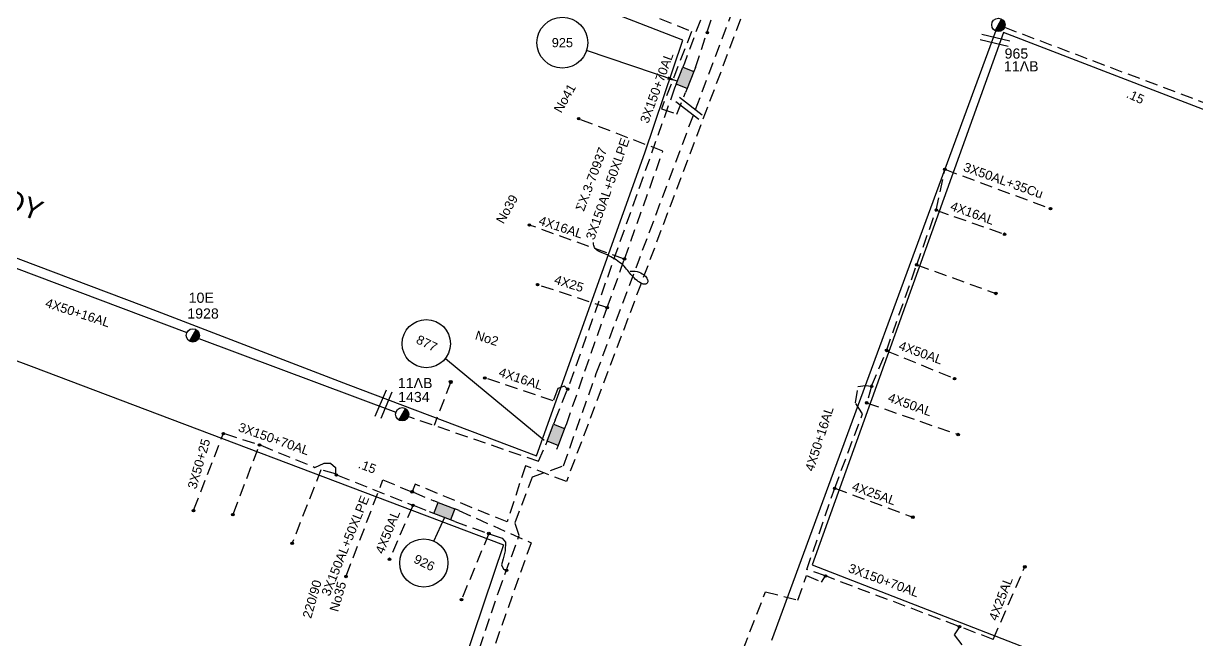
# Model space of a CAD drawing. Header units: millimetres. Extents: x -2238 to -1136, y 747 to 1272.
# Drawn here: x -1492.4 to -1373.8, y 1028.7 to 1091.1 of the extents above; entities that cross this region are included whole.
import ezdxf

# ---------------------------------------------------------------- set-up
doc = ezdxf.new("R2010")
doc.units = ezdxf.units.MM
doc.linetypes.add('DASHED', pattern=[19.05, 12.7, -6.35])
for name, color, linetype in [('Link Box 4 Διευθύνσεων', 7, 'Continuous'), ('Άγνωστα', 7, 'Continuous'), ('Γυμνά εναέρια ΧΤ (3Φ)   3x50+35CU', 7, 'Continuous'), ('Γυμνά εναέρια ΧΤ και ΦΟΠ (3Φ)   4x50+16AL', 7, 'Continuous'), ('Επιγραφές - Σχήματα', 7, 'Continuous'), ('Καλώδια ΧΤ   3x150+50AL', 7, 'DASHED'), ('Καλώδια ΧΤ   3x150AL+50XLPE', 7, 'DASHED'), ('Στύλος ΦΜ', 7, 'Continuous'), ('Στύλος ΦΜ @ 1', 7, 'Continuous'), ('Συνδέσεις', 7, 'Continuous'), ('Τομή', 7, 'Continuous'), ('Υπόβαθρο ΔΕΗ', 7, 'Continuous'), ('Υπόγεια Καλώδια Δικτύου ΧΤ   .075', 7, 'DASHED'), ('Υπόγεια Καλώδια Δικτύου ΧΤ   .15', 7, 'DASHED'), ('Υπόγεια καλώδια Δικτύου ΧΤ και Παρ. ΧΤ - 3X150+70 AL', 7, 'DASHED'), ('Υπόγεια καλώδια Παροχών ΧΤ   4x16AL', 7, 'DASHED'), ('Υπόγεια καλώδια Παροχών ΧΤ   4x25', 7, 'DASHED'), ('Υπόγεια καλώδια Παροχών ΧΤ   4x50AL', 7, 'DASHED')]:
    doc.layers.add(name, color=color, linetype=linetype)
doc.styles.get("Standard").update_dxf_attribs({"font": 'ARIAL.TTF'})
doc.linetypes.add('SYN_LINE', pattern='A,0.5,-0.0001,["/\\/\\/\\/",Standard,S=0.1,R=0,X=0,Y=-0.05],-0.25', length=0.7501)
doc.dimstyles.new('ISO-25', dxfattribs={"dimtxt": 2.5, "dimasz": 2.5, "dimexe": 1.25, "dimexo": 0.625, "dimtad": 1, "dimtxsty": 'Standard', "dimcen": 2.5, "dimadec": 0, "dimazin": 0, "dimtfac": 1, "dimtmove": 0, "dimatfit": 3, "dimfxl": 1, "dimarcsym": 0})

# ---------------------------------------------------------------- blocks, each defined once
blk = doc.blocks.new('ΥΠΑΡΧΩΝ ΤΣΙΜΕΝΤΕΝΙΟΣ ΣΤΥΛΟΣ')
at = {"layer": 'Στύλος ΦΜ'}
blk.add_hatch(color=256, dxfattribs=at).paths.add_polyline_path([(-1.29, -2.28, 0.574793), (2.62, 0, 0.268822), (1.3, 2.27)])
blk.add_line((-1.29, -2.28), (1.3, 2.27), dxfattribs=at)
blk.add_circle((0, 0), 2.62, dxfattribs=at)
at = {"layer": 'Στύλος ΦΜ', "flags": 4}
for tag, p in [('ΑΡΙΘΜΟΣ', (-4.68, 8.05)), ('ΤΥΠΟΣ', (-4.91, 3.03))]:
    blk.add_attdef(tag, p, '', height=4, dxfattribs=at)
blk = doc.blocks.new('LINK BOX 4 ΑΝΑΧΩΡΗΣΕΩΝ')
at = {"layer": 'Link Box 4 Διευθύνσεων', "ltscale": 40}
blk.add_hatch(color=256, dxfattribs=at).paths.add_polyline_path([(-3.54, 0), (-3.54, -4.67), (3.54, -4.67), (3.54, 0)])
for p, q in [((-3.54, 0), (-5.33, 0)), ((5.33, 0), (3.54, 0)), ((-3.54, -4.67), (-5.33, -4.67)), ((5.33, -4.67), (3.54, -4.67))]:
    blk.add_line(p, q, dxfattribs=at)
blk.add_lwpolyline([(-3.54, -4.67), (-3.54, 0), (3.54, 0), (3.54, -4.67)], close=True, dxfattribs=at)
blk = doc.blocks.new('ΤΟΜΗ')
at = {"layer": 'Τομή', "ltscale": 40}
for p, q in [((-5.68, 0), (5.68, 0)), ((5.68, -2.33), (-5.68, -2.33))]:
    blk.add_line(p, q, dxfattribs=at)
blk = doc.blocks.new('_ΣΥΝΔΕΣΗ')
at = {"layer": 'Συνδέσεις', "linetype": 'SYN_LINE', "ltscale": 40}
blk.add_hatch(color=256, dxfattribs=at).paths.add_polyline_path([(0.5, -0.01, 1), (-0.5, -0.01, 1)])
at = {"layer": 'Συνδέσεις'}
blk.add_circle((0, -0.01), 0.5, dxfattribs=at)

msp = doc.modelspace()

# ---------------------------------------------------------------- linework, layer by layer
at = {"layer": 'Άγνωστα', "color": 87, "linetype": 'DASHED', "ltscale": 0.1}
msp.add_line((-1449.21, 1054.78), (-1450.9, 1050.39), dxfattribs=at)
at = {"layer": 'Άγνωστα', "color": 85, "linetype": 'DASHED', "ltscale": 0.1}
msp.add_lwpolyline([(-1424.46, 1086.62), (-1421.08, 1096.79), (-1420.26, 1097.15), (-1418.97, 1101.07)], dxfattribs=at)
at = {"layer": 'Άγνωστα', "color": 87, "linetype": 'DASHED', "ltscale": 0.1}
for points in [[(-1426.57, 1084.52), (-1437.39, 1054.06)], [(-1437.52, 1050.49), (-1433.39, 1062.31), (-1431.64, 1067.23), (-1427.75, 1078.15), (-1436.27, 1081.41)], [(-1454.13, 1051.51), (-1440.33, 1046.75), (-1439.64, 1048.38)]]:
    msp.add_lwpolyline(points, dxfattribs=at)
at = {"layer": 'Άγνωστα', "color": 6, "linetype": 'DASHED', "ltscale": 0.1}
for points in [[(-1406.63, 1054.35), (-1405.13, 1057.95), (-1402.07, 1066.64), (-1400.1, 1072.17), (-1399.22, 1076.31)], [(-1402.07, 1066.64), (-1394.07, 1063.75)]]:
    msp.add_lwpolyline(points, dxfattribs=at)
at = {"layer": 'Άγνωστα', "color": 1, "linetype": 'DASHED', "lineweight": -2, "ltscale": 0.1}
for points in [[(-1475.2, 1041.88), (-1472.26, 1049.43)], [(-1471.2, 1041.46), (-1468.56, 1048.41)], [(-1460.86, 1045.47), (-1462.35, 1045.89), (-1465.22, 1038.57)]]:
    msp.add_lwpolyline(points, dxfattribs=at)
at = {"layer": 'Άγνωστα', "color": 1, "linetype": 'DASHED', "ltscale": 0.1}
for points in [[(-1448.81, 1040.65), (-1444.02, 1038.96), (-1443.67, 1038.55), (-1443.71, 1037.7), (-1443.9, 1036.87), (-1444.09, 1036.26), (-1443.88, 1035.83), (-1443.58, 1035.72)], [(-1445.36, 1039.45), (-1448.13, 1032.74)]]:
    msp.add_lwpolyline(points, dxfattribs=at)
at = {"layer": 'Γυμνά εναέρια ΧΤ (3Φ)   3x50+35CU', "color": 6, "linetype": 'DASHED', "ltscale": 0.1}
msp.add_lwpolyline([(-1399.22, 1076.31), (-1388.54, 1072.33)], dxfattribs=at)
at = {"layer": 'Γυμνά εναέρια ΧΤ και ΦΟΠ (3Φ)   4x50+16AL', "color": 5, "ltscale": 0.1}
msp.add_lwpolyline([(-1416.72, 1028.65), (-1394.04, 1090.41)], dxfattribs=at)
at = {"layer": 'Γυμνά εναέρια ΧΤ και ΦΟΠ (3Φ)   4x50+16AL', "color": 27, "lineweight": -2, "ltscale": 0.1}
for points in [[(-1495.55, 1067.19), (-1475.9, 1059.8)], [(-1474.71, 1059.19), (-1454.76, 1051.74)]]:
    msp.add_lwpolyline(points, dxfattribs=at)
at = {"layer": 'Επιγραφές - Σχήματα', "ltscale": 0.1}
msp.add_lwpolyline([(-1431.05, 1066), (-1430.79, 1066), (-1430.56, 1065.99), (-1430.35, 1065.95), (-1430.16, 1065.89), (-1429.99, 1065.82), (-1429.84, 1065.74), (-1429.72, 1065.66), (-1429.61, 1065.57), (-1429.51, 1065.48), (-1429.44, 1065.39), (-1429.38, 1065.3), (-1429.33, 1065.22), (-1429.3, 1065.13), (-1429.28, 1065.05), (-1429.27, 1064.98), (-1429.28, 1064.91), (-1429.3, 1064.85), (-1429.33, 1064.79), (-1429.38, 1064.75), (-1429.43, 1064.71), (-1429.49, 1064.68), (-1429.57, 1064.67), (-1429.66, 1064.68), (-1429.76, 1064.7), (-1429.87, 1064.74), (-1429.99, 1064.8), (-1430.11, 1064.87), (-1430.24, 1064.96), (-1430.37, 1065.06), (-1430.51, 1065.17), (-1430.63, 1065.28), (-1430.76, 1065.41), (-1430.87, 1065.53), (-1430.98, 1065.66), (-1431.09, 1065.8), (-1431.2, 1065.94), (-1431.31, 1066.07), (-1431.43, 1066.21), (-1431.55, 1066.35), (-1431.68, 1066.49), (-1431.82, 1066.63), (-1431.98, 1066.76), (-1432.14, 1066.89), (-1432.31, 1067.02), (-1432.48, 1067.14), (-1432.66, 1067.26), (-1432.84, 1067.36), (-1433.03, 1067.46), (-1433.21, 1067.56), (-1433.39, 1067.64), (-1433.57, 1067.72), (-1433.74, 1067.79), (-1433.9, 1067.86), (-1434.05, 1067.93), (-1434.19, 1068), (-1434.32, 1068.06), (-1434.43, 1068.13), (-1434.52, 1068.21), (-1434.6, 1068.29), (-1434.67, 1068.38), (-1434.72, 1068.48), (-1434.75, 1068.6), (-1434.77, 1068.74), (-1434.77, 1068.9)], dxfattribs=at)
at = {"layer": 'Επιγραφές - Σχήματα', "lineweight": -2, "ltscale": 0.1}
for points in [[(-1449.75, 1057.17), (-1439.76, 1048.88)], [(-1449.84, 1041.05), (-1450.95, 1038.64)]]:
    msp.add_lwpolyline(points, dxfattribs=at)
at = {"layer": 'Επιγραφές - Σχήματα', "ltscale": 0.1}
for centre, radius in [((-1437.92, 1089.13), 2.57), ((-1451.69, 1058.66), 2.44), ((-1451.94, 1036.46), 2.44)]:
    msp.add_circle(centre, radius, dxfattribs=at)
at = {"layer": 'Καλώδια ΧΤ   3x150+50AL', "color": 6, "linetype": 'DASHED', "ltscale": 0.1}
msp.add_lwpolyline([(-1397.74, 1030.01), (-1398.28, 1029.18), (-1397.36, 1027.96), (-1396.62, 1027.35), (-1351.98, 1009.68), (-1350.36, 1013.61), (-1342.6, 1010.93), (-1343.32, 1009.07), (-1345.06, 1004.6), (-1324.4, 996.72), (-1321.82, 1003.12)], dxfattribs=at)
at = {"layer": 'Καλώδια ΧΤ   3x150AL+50XLPE', "color": 30, "linetype": 'DASHED', "lineweight": -2, "ltscale": 0.1}
msp.add_lwpolyline([(-1471.38, 1107.53), (-1470.93, 1108.27), (-1447.53, 1099.4), (-1424.85, 1090.27), (-1427.89, 1082.45), (-1426.35, 1081.9), (-1425.45, 1084.08)], dxfattribs=at)
at = {"layer": 'Καλώδια ΧΤ   3x150AL+50XLPE', "color": 173, "linetype": 'DASHED', "ltscale": 0.1}
msp.add_lwpolyline([(-1438.18, 1107.63), (-1439.74, 1103.18), (-1418.55, 1095.07), (-1437.51, 1044.7), (-1441.65, 1046.3), (-1443.52, 1040.61), (-1452.81, 1044.42), (-1452.81, 1044.42), (-1452.81, 1044.42), (-1453.07, 1043.77)], dxfattribs=at)
at = {"layer": 'Καλώδια ΧΤ   3x150AL+50XLPE', "color": 85, "linetype": 'DASHED', "ltscale": 0.1}
msp.add_lwpolyline([(-1439.96, 1108.27), (-1442.12, 1102.42), (-1422.64, 1094.98), (-1425.57, 1087.06)], dxfattribs=at)
at = {"layer": 'Καλώδια ΧΤ   3x150AL+50XLPE', "color": 173, "linetype": 'DASHED', "lineweight": -2, "ltscale": 0.1}
for points in [[(-1459.77, 1035.21), (-1456.08, 1044.87), (-1453.24, 1043.7)], [(-1453, 1043.61), (-1450.93, 1042.75)]]:
    msp.add_lwpolyline(points, dxfattribs=at)
at = {"layer": 'Καλώδια ΧΤ   3x150AL+50XLPE', "color": 27, "linetype": 'DASHED', "lineweight": -2, "ltscale": 0.1}
msp.add_lwpolyline([(-1448.38, 1041.76), (-1441.09, 1038.5), (-1446.84, 1022.24), (-1450.93, 1009.27), (-1458.88, 985.99), (-1442.56, 979.83), (-1429.56, 974.68), (-1424.9, 972.89), (-1425.82, 970.08)], dxfattribs=at)
at = {"layer": 'Υπόβαθρο ΔΕΗ', "lineweight": -2, "ltscale": 0.1}
for points in [[(-1517.75, 1124.2), (-1533.95, 1082.75), (-1511.18, 1074.12), (-1480.23, 1062.47), (-1459.64, 1054.54), (-1440.53, 1047.3), (-1429.57, 1077.97), (-1425.72, 1089.39), (-1463.22, 1103.97), (-1490.62, 1113.71), (-1510.85, 1121.69), (-1517.75, 1124.2)], [(-1537.77, 1016.56), (-1531.42, 1034.57), (-1544.49, 1054.84), (-1537.61, 1073.51), (-1491.66, 1056.38), (-1443.87, 1038.29), (-1461.2, 986.85), (-1537.29, 1016.03), (-1537.71, 1016.21), (-1537.75, 1016.37), (-1537.77, 1016.56)]]:
    msp.add_lwpolyline(points, dxfattribs=at)
at = {"layer": 'Υπόβαθρο ΔΕΗ', "ltscale": 0.1}
msp.add_lwpolyline([(-1352.03, 1012.71), (-1331.83, 1066.48), (-1393.29, 1090.16), (-1412.65, 1036.26), (-1352.03, 1012.71)], dxfattribs=at)
at = {"layer": 'Υπόγεια Καλώδια Δικτύου ΧΤ   .075', "color": 1, "linetype": 'DASHED', "ltscale": 0.1}
msp.add_lwpolyline([(-1457, 994.58), (-1457.14, 995.34), (-1452.28, 1009.46), (-1446.93, 1026.01), (-1444.39, 1033.51), (-1442.28, 1039.25), (-1442.71, 1040.54), (-1440.93, 1045.19), (-1437.81, 1046.3), (-1434.49, 1055.63), (-1419.79, 1094.76), (-1440.62, 1102.89), (-1438.77, 1107.85)], dxfattribs=at)
at = {"layer": 'Υπόγεια Καλώδια Δικτύου ΧΤ   .15', "color": 30, "linetype": 'DASHED', "ltscale": 0.1}
msp.add_lwpolyline([(-1393.18, 1090.69), (-1362.02, 1078.9)], dxfattribs=at)
at = {"layer": 'Υπόγεια Καλώδια Δικτύου ΧΤ   .15', "color": 1, "linetype": 'DASHED', "lineweight": -2, "ltscale": 0.1}
for points in [[(-1460.66, 1045.36), (-1453.15, 1042.35)], [(-1452.92, 1042.26), (-1451.36, 1041.64)]]:
    msp.add_lwpolyline(points, dxfattribs=at)
at = {"layer": 'Υπόγεια καλώδια Δικτύου ΧΤ και Παρ. ΧΤ - 3X150+70 AL', "color": 6, "linetype": 'DASHED', "ltscale": 0.1}
for points in [[(-1394.33, 1028.72), (-1411.29, 1035.14), (-1413.18, 1035.81), (-1410.37, 1044.02), (-1407.55, 1051.54), (-1408.25, 1052.67), (-1408.02, 1054.33), (-1407.25, 1054.44), (-1406.63, 1054.35)], [(-1420.32, 1025.94), (-1417.37, 1033.53), (-1414.09, 1032.71), (-1413.21, 1035.2), (-1411.72, 1034.53), (-1411.29, 1035.14)]]:
    msp.add_lwpolyline(points, dxfattribs=at)
at = {"layer": 'Υπόγεια καλώδια Δικτύου ΧΤ και Παρ. ΧΤ - 3X150+70 AL', "color": 1, "linetype": 'DASHED', "lineweight": -2, "ltscale": 0.1}
for points in [[(-1472.09, 1049.55), (-1468.68, 1048.45)], [(-1468.44, 1048.37), (-1462.97, 1046.14), (-1462.03, 1046.56), (-1461.39, 1046.56), (-1460.86, 1046.12), (-1460.86, 1045.77), (-1460.86, 1045.47)]]:
    msp.add_lwpolyline(points, dxfattribs=at)
at = {"layer": 'Υπόγεια καλώδια Παροχών ΧΤ   4x16AL', "color": 6, "linetype": 'DASHED', "ltscale": 0.1}
msp.add_lwpolyline([(-1400.1, 1072.17), (-1393.18, 1069.74)], dxfattribs=at)
at = {"layer": 'Υπόγεια καλώδια Παροχών ΧΤ   4x16AL', "color": 85, "linetype": 'DASHED', "ltscale": 0.1}
msp.add_lwpolyline([(-1431.64, 1067.23), (-1441.26, 1070.67)], dxfattribs=at)
at = {"layer": 'Υπόγεια καλώδια Παροχών ΧΤ   4x16AL', "color": 87, "linetype": 'DASHED', "ltscale": 0.1}
msp.add_lwpolyline([(-1438.64, 1050.93), (-1437.39, 1054.06), (-1437.72, 1054.36), (-1438.38, 1054.12), (-1438.85, 1052.86), (-1445.76, 1055.19)], dxfattribs=at)
at = {"layer": 'Υπόγεια καλώδια Παροχών ΧΤ   4x25', "color": 85, "linetype": 'DASHED', "ltscale": 0.1}
msp.add_lwpolyline([(-1433.39, 1062.31), (-1440.43, 1064.63)], dxfattribs=at)
at = {"layer": 'Υπόγεια καλώδια Παροχών ΧΤ   4x25', "color": 6, "linetype": 'DASHED', "ltscale": 0.1}
for points in [[(-1410.37, 1044.02), (-1402.46, 1041.1)], [(-1394.33, 1028.72), (-1391.13, 1036.07)]]:
    msp.add_lwpolyline(points, dxfattribs=at)
at = {"layer": 'Υπόγεια καλώδια Παροχών ΧΤ   4x50AL', "color": 6, "linetype": 'DASHED', "ltscale": 0.1}
for points in [[(-1405.13, 1057.95), (-1398.24, 1055.12)], [(-1406.63, 1054.35), (-1407.14, 1052.67), (-1397.87, 1049.46)]]:
    msp.add_lwpolyline(points, dxfattribs=at)
at = {"layer": 'Υπόγεια καλώδια Παροχών ΧΤ   4x50AL', "color": 1, "linetype": 'DASHED', "lineweight": -2, "ltscale": 0.1}
msp.add_lwpolyline([(-1453.09, 1042.18), (-1455.41, 1036.85)], dxfattribs=at)

# ---------------------------------------------------------------- block references
at = {"layer": 'Link Box 4 Διευθύνσεων', "ltscale": 0.1}
for p, xscale, yscale, zscale, rotation in [((-1426.07, 1085.79), 0.2565857821763738, 0.2565857821763738, 0.2565857821763738, 68.60580254677534), ((-1439.14, 1049.65), 0.2565857821763738, 0.2565857821763738, 0.2565857821763738, 68.60580254677534), ((-1449.65, 1042.26), 0.2565857821763807, 0.2565857821763807, 0.2565857821763807, 338.8018678791198)]:
    msp.add_blockref('LINK BOX 4 ΑΝΑΧΩΡΗΣΕΩΝ', p, dxfattribs=dict(at, xscale=xscale, yscale=yscale, zscale=zscale, rotation=rotation))
at = {"layer": 'Άγνωστα', "ltscale": 0.1, "xscale": 0.2565857821764941, "yscale": 0.2565857821764941, "zscale": 0.2565857821764941}
for p in [(-1472.22, 1049.55), (-1475.24, 1041.76)]:
    msp.add_blockref('_ΣΥΝΔΕΣΗ', p, dxfattribs=at)
at = {"layer": 'Καλώδια ΧΤ   3x150AL+50XLPE', "linetype": 'DASHED', "ltscale": 0.1, "xscale": 0.2565857821764941, "yscale": 0.2565857821764941, "zscale": 0.2565857821764941}
msp.add_blockref('_ΣΥΝΔΕΣΗ', (-1459.81, 1035.09), dxfattribs=at)
at = {"layer": 'Στύλος ΦΜ @ 1', "ltscale": 0.1}
ref = msp.add_blockref('ΥΠΑΡΧΩΝ ΤΣΙΜΕΝΤΕΝΙΟΣ ΣΤΥΛΟΣ', (-1393.81, 1090.93), dxfattribs=dict(at, xscale=0.2565857821764941, yscale=0.2565857821764941, zscale=0.2565857821764941))
ref.add_attrib('ΤΥΠΟΣ', '11ΛB', (-1393.25, 1086.23), dxfattribs={"layer": 'Στύλος ΦΜ', "height": 1.026, "flags": 4})
ref.add_attrib('ΑΡΙΘΜΟΣ', '965', (-1393.18, 1087.52), dxfattribs={"layer": 'Στύλος ΦΜ', "height": 1.026, "flags": 4})
ref = msp.add_blockref('ΥΠΑΡΧΩΝ ΤΣΙΜΕΝΤΕΝΙΟΣ ΣΤΥΛΟΣ', (-1475.31, 1059.5), dxfattribs=dict(at, xscale=0.2565857821764941, yscale=0.2565857821764941, zscale=0.2565857821764941))
ref.add_attrib('ΤΥΠΟΣ', '10E', (-1475.73, 1062.8), dxfattribs={"layer": 'Στύλος ΦΜ', "height": 1.026, "flags": 4})
ref.add_attrib('ΑΡΙΘΜΟΣ', '1928', (-1475.87, 1061.2), dxfattribs={"layer": 'Στύλος ΦΜ', "height": 1.026, "flags": 4})
ref = msp.add_blockref('ΥΠΑΡΧΩΝ ΤΣΙΜΕΝΤΕΝΙΟΣ ΣΤΥΛΟΣ', (-1454.13, 1051.51), dxfattribs=dict(at, xscale=0.2565857821764941, yscale=0.2565857821764941, zscale=0.2565857821764941))
ref.add_attrib('ΤΥΠΟΣ', '11ΛB', (-1454.57, 1054.16), dxfattribs={"layer": 'Στύλος ΦΜ', "height": 1.026, "flags": 4})
ref.add_attrib('ΑΡΙΘΜΟΣ', '1434', (-1454.54, 1052.75), dxfattribs={"layer": 'Στύλος ΦΜ', "height": 1.026, "flags": 4})
at = {"layer": 'Συνδέσεις', "ltscale": 0.1, "xscale": 0.2565857821764941, "yscale": 0.2565857821764941, "zscale": 0.2565857821764941}
for p in [(-1423.25, 1090.15), (-1436.27, 1081.44), (-1399.22, 1076.31), (-1400.09, 1072.2), (-1388.54, 1072.33), (-1441.26, 1070.67), (-1393.18, 1069.74), (-1431.64, 1067.23), (-1402.07, 1066.64), (-1440.43, 1064.63), (-1394.07, 1063.75), (-1433.39, 1062.31), (-1405.12, 1057.98), (-1445.76, 1055.19), (-1398.24, 1055.12), (-1437.39, 1054.06), (-1406.63, 1054.35), (-1407.14, 1052.67), (-1397.87, 1049.46), (-1468.56, 1048.41), (-1460.79, 1045.37), (-1453.12, 1043.66), (-1410.37, 1044.02), (-1471.26, 1041.35), (-1402.46, 1041.1), (-1465.26, 1038.45), (-1445.36, 1039.45), (-1391.13, 1036.07), (-1443.58, 1035.72), (-1411.29, 1035.14), (-1397.74, 1030.01)]:
    msp.add_blockref('_ΣΥΝΔΕΣΗ', p, dxfattribs=at)
at = {"layer": 'Συνδέσεις', "xscale": 0.3079029386117929, "yscale": 0.3079029386117929, "zscale": 0.3548076403074907}
msp.add_blockref('_ΣΥΝΔΕΣΗ', (-1449.21, 1054.79), dxfattribs=at)
at = {"layer": 'Τομή', "ltscale": 0.1}
for p, xscale, yscale, zscale, rotation in [((-1394.08, 1089.65), 0.2565857821764391, 0.2565857821764391, 0.2565857821764391, 346.458711005524), ((-1424.91, 1082.73), 0.2565857821765362, 0.2565857821765362, 0.2565857821765362, 321.914704164424), ((-1456.28, 1052.65), 0.2565857821765095, 0.2565857821765095, 0.2565857821765095, 67.02607255037287)]:
    msp.add_blockref('ΤΟΜΗ', p, dxfattribs=dict(at, xscale=xscale, yscale=yscale, zscale=zscale, rotation=rotation))
at = {"layer": 'Υπόγεια καλώδια Παροχών ΧΤ   4x50AL', "linetype": 'DASHED', "ltscale": 0.1, "xscale": 0.2565857821764941, "yscale": 0.2565857821764941, "zscale": 0.2565857821764941}
for p in [(-1453.03, 1042.3), (-1455.41, 1036.84), (-1448.13, 1032.74)]:
    msp.add_blockref('_ΣΥΝΔΕΣΗ', p, dxfattribs=at)

# ---------------------------------------------------------------- texts
at = {"layer": 'Άγνωστα', "color": 7, "ltscale": 0.1, "insert": (-1475.86, 1044.13), "char_height": 0.924, "width": 86.4036, "attachment_point": 1, "rotation": 73.8635}
msp.add_mtext('3X50+25', dxfattribs=at)
at = {"layer": 'Γυμνά εναέρια ΧΤ (3Φ)   3x50+35CU', "color": 7, "ltscale": 0.1, "insert": (-1397.12, 1077.04), "char_height": 0.9237, "width": 86.4036, "attachment_point": 1, "rotation": 340.3446}
msp.add_mtext('3X50AL+35Cu', dxfattribs=at)
at = {"layer": 'Γυμνά εναέρια ΧΤ και ΦΟΠ (3Φ)   4x50+16AL', "color": 7, "ltscale": 0.1, "char_height": 0.924, "width": 86.4036, "attachment_point": 1}
for insert, rotation in [((-1490.03, 1063.28), 341.9842), ((-1413.4, 1045.94), 72.3031)]:
    msp.add_mtext('4X50+16AL', dxfattribs=dict(at, insert=insert, rotation=rotation))
at = {"layer": 'Επιγραφές - Σχήματα', "color": 7, "ltscale": 0.1, "insert": (-1437.92, 1089.13), "char_height": 0.924, "width": 2.1269, "attachment_point": 5}
msp.add_mtext('925', dxfattribs=at)
at = {"layer": 'Επιγραφές - Σχήματα', "ltscale": 0.1, "width": 8.7846, "attachment_point": 5}
for s, insert, char_height, rotation in [('No41', (-1437.67, 1083.5), 0.924, 60.4157), ('{\\fTimes New Roman|b0|i0|c0|p0;Σ}X.3-70937', (-1434.99, 1075.3), 0.9237, 69.3934), ('No39', (-1443.52, 1072.28), 0.924, 60.4157), ('No2', (-1445.56, 1059.2), 0.924, 342.314)]:
    msp.add_mtext(s, dxfattribs=dict(at, insert=insert, char_height=char_height, rotation=rotation))
at = {"layer": 'Επιγραφές - Σχήματα', "ltscale": 0.1, "attachment_point": 5}
for s, insert, char_height, rotation in [('ΥΨΗΛΑΝΤΟΥ', (-1499.08, 1075.29), 2.053, 338.5738), ('877', (-1451.64, 1058.69), 0.924, 333.8544), ('926', (-1451.89, 1036.48), 0.924, 333.8544), ('220/90', (-1463.24, 1032.8), 0.924, 74.1108), ('No35', (-1460.63, 1033.06), 0.924, 74.1108)]:
    msp.add_mtext(s, dxfattribs=dict(at, insert=insert, char_height=char_height, rotation=rotation))
at = {"layer": 'Καλώδια ΧΤ   3x150AL+50XLPE', "color": 7, "linetype": 'DASHED', "ltscale": 0.1, "char_height": 0.9237, "width": 14.291, "attachment_point": 5}
for insert, rotation in [((-1433.34, 1074.33), 70.5448), ((-1459.88, 1038.2), 68.0094)]:
    msp.add_mtext('3X150AL+50XLPE', dxfattribs=dict(at, insert=insert, rotation=rotation))
at = {"layer": 'Υπόγεια Καλώδια Δικτύου ΧΤ   .15', "color": 7, "linetype": 'DASHED', "ltscale": 0.1, "char_height": 0.924, "width": 86.4036, "attachment_point": 1}
for insert, rotation in [((-1380.56, 1084.47), 335.4197), ((-1458.33, 1046.97), 339.4593)]:
    msp.add_mtext('.15', dxfattribs=dict(at, insert=insert, rotation=rotation))
at = {"layer": 'Υπόγεια καλώδια Δικτύου ΧΤ και Παρ. ΧΤ - 3X150+70 AL', "color": 7, "linetype": 'DASHED', "ltscale": 0.1, "char_height": 0.924, "width": 86.4036, "attachment_point": 1}
for insert, rotation in [((-1430.1, 1081.2), 69.9257), ((-1470.49, 1050.7), 340.7082), ((-1408.76, 1036.43), 339.7728)]:
    msp.add_mtext('3X150+70AL', dxfattribs=dict(at, insert=insert, rotation=rotation))
at = {"layer": 'Υπόγεια καλώδια Παροχών ΧΤ   4x16AL', "color": 7, "linetype": 'DASHED', "ltscale": 0.1, "char_height": 0.924, "width": 86.4036, "attachment_point": 1}
for insert, rotation in [((-1398.44, 1073.09), 340.2984), ((-1440.11, 1071.62), 341.6999), ((-1444.15, 1056.27), 341.6999)]:
    msp.add_mtext('4X16AL', dxfattribs=dict(at, insert=insert, rotation=rotation))
at = {"layer": 'Υπόγεια καλώδια Παροχών ΧΤ   4x25', "color": 7, "linetype": 'DASHED', "ltscale": 0.1, "char_height": 0.924, "width": 86.4036, "attachment_point": 1}
for s, insert, rotation in [('4X25', (-1438.55, 1065.64), 342.6614), ('4X25AL', (-1408.39, 1044.71), 340.2292), ('4X25AL', (-1394.82, 1030.86), 69.2359)]:
    msp.add_mtext(s, dxfattribs=dict(at, insert=insert, rotation=rotation))
at = {"layer": 'Υπόγεια καλώδια Παροχών ΧΤ   4x50AL', "color": 7, "linetype": 'DASHED', "ltscale": 0.1, "char_height": 0.924, "width": 86.4036, "attachment_point": 1}
for insert, rotation in [((-1403.67, 1058.96), 340.3446), ((-1404.76, 1053.71), 340.3446), ((-1456.89, 1037.64), 67.9476)]:
    msp.add_mtext('4X50AL', dxfattribs=dict(at, insert=insert, rotation=rotation))

# ---------------------------------------------------------------- leaders
at = {"layer": 'Επιγραφές - Σχήματα', "ltscale": 0.1}
msp.add_leader([(-1426.31, 1085.24), (-1435.48, 1088.34)], dimstyle='ISO-25', override={"dimasz": 1, "dimgap": 0.625, "dimtad": 0}, dxfattribs=at)

doc.saveas('drawing.dxf')
